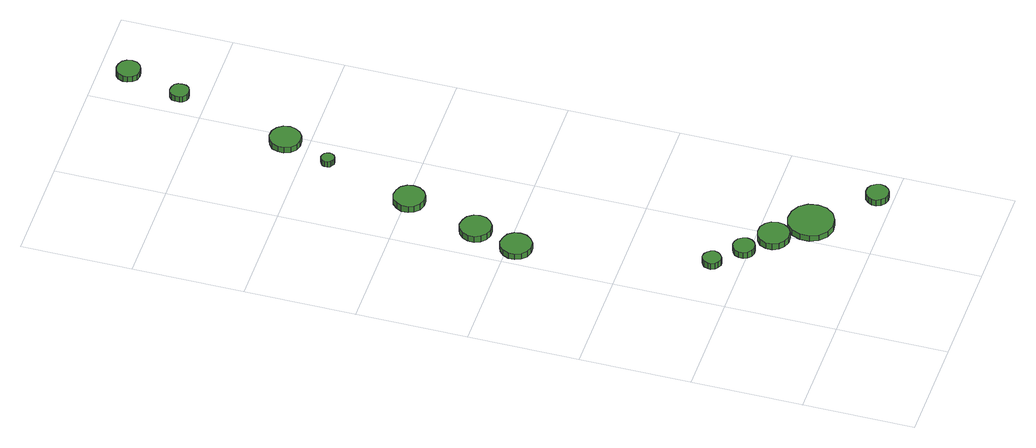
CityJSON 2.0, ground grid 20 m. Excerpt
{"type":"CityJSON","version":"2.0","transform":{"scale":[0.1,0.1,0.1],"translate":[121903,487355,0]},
"CityObjects":{
"tree1":{"type":"SolitaryVegetationObject","attributes":{"function":"something"},"geometry":[{"type":"MultiSurface","lod":"1","boundaries":[[[0,1,2,3,4,5,6,7,8,9,10,11,12,13,14]],[[15,16,17,18,19,20,21,22,23,24,25,26,27,28,29]],[[0,29,28,1]],[[1,28,27,2]],[[2,27,26,3]],[[3,26,25,4]],[[4,25,24,5]],[[5,24,23,6]],[[6,23,22,7]],[[7,22,21,8]],[[8,21,20,9]],[[9,20,19,10]],[[10,19,18,11]],[[11,18,17,12]],[[12,17,16,13]],[[13,16,15,14]],[[14,15,29,0]]]}]},
"tree2":{"type":"SolitaryVegetationObject","attributes":{"function":"something"},"geometry":[{"type":"MultiSurface","lod":"1","boundaries":[[[30,31,32,33,34,35,36,37,38,39,40,41,42,43,44]],[[45,46,47,48,49,50,51,52,53,54,55,56,57,58,59]],[[30,59,58,31]],[[31,58,57,32]],[[32,57,56,33]],[[33,56,55,34]],[[34,55,54,35]],[[35,54,53,36]],[[36,53,52,37]],[[37,52,51,38]],[[38,51,50,39]],[[39,50,49,40]],[[40,49,48,41]],[[41,48,47,42]],[[42,47,46,43]],[[43,46,45,44]],[[44,45,59,30]]]}]},
"tree3":{"type":"SolitaryVegetationObject","attributes":{"function":"something"},"geometry":[{"type":"MultiSurface","lod":"1","boundaries":[[[60,61,62,63,64,65,66,67,68,69,70,71,72,73,74]],[[75,76,77,78,79,80,81,82,83,84,85,86,87,88,89]],[[60,89,88,61]],[[61,88,87,62]],[[62,87,86,63]],[[63,86,85,64]],[[64,85,84,65]],[[65,84,83,66]],[[66,83,82,67]],[[67,82,81,68]],[[68,81,80,69]],[[69,80,79,70]],[[70,79,78,71]],[[71,78,77,72]],[[72,77,76,73]],[[73,76,75,74]],[[74,75,89,60]]]}]},
"tree4":{"type":"SolitaryVegetationObject","attributes":{"function":"something"},"geometry":[{"type":"MultiSurface","lod":"1","boundaries":[[[90,91,92,93,94,95,96,97,98,99,100,101,102,103,104]],[[105,106,107,108,109,110,111,112,113,114,115,116,117,118,119]],[[90,119,118,91]],[[91,118,117,92]],[[92,117,116,93]],[[93,116,115,94]],[[94,115,114,95]],[[95,114,113,96]],[[96,113,112,97]],[[97,112,111,98]],[[98,111,110,99]],[[99,110,109,100]],[[100,109,108,101]],[[101,108,107,102]],[[102,107,106,103]],[[103,106,105,104]],[[104,105,119,90]]]}]},
"tree5":{"type":"SolitaryVegetationObject","attributes":{"function":"something"},"geometry":[{"type":"MultiSurface","lod":"1","boundaries":[[[120,121,122,123,124,125,126,127,128,129,130,131,132,133,134]],[[135,136,137,138,139,140,141,142,143,144,145,146,147,148,149]],[[120,149,148,121]],[[121,148,147,122]],[[122,147,146,123]],[[123,146,145,124]],[[124,145,144,125]],[[125,144,143,126]],[[126,143,142,127]],[[127,142,141,128]],[[128,141,140,129]],[[129,140,139,130]],[[130,139,138,131]],[[131,138,137,132]],[[132,137,136,133]],[[133,136,135,134]],[[134,135,149,120]]]}]},
"tree6":{"type":"SolitaryVegetationObject","attributes":{"function":"something"},"geometry":[{"type":"MultiSurface","lod":"1","boundaries":[[[150,151,152,153,154,155,156,157,158,159,160,161,162,163,164]],[[165,166,167,168,169,170,171,172,173,174,175,176,177,178,179]],[[150,179,178,151]],[[151,178,177,152]],[[152,177,176,153]],[[153,176,175,154]],[[154,175,174,155]],[[155,174,173,156]],[[156,173,172,157]],[[157,172,171,158]],[[158,171,170,159]],[[159,170,169,160]],[[160,169,168,161]],[[161,168,167,162]],[[162,167,166,163]],[[163,166,165,164]],[[164,165,179,150]]]}]},
"tree7":{"type":"SolitaryVegetationObject","attributes":{"function":"something"},"geometry":[{"type":"MultiSurface","lod":"1","boundaries":[[[180,181,182,183,184,185,186,187,188,189,190,191,192,193,194]],[[195,196,197,198,199,200,201,202,203,204,205,206,207,208,209]],[[180,209,208,181]],[[181,208,207,182]],[[182,207,206,183]],[[183,206,205,184]],[[184,205,204,185]],[[185,204,203,186]],[[186,203,202,187]],[[187,202,201,188]],[[188,201,200,189]],[[189,200,199,190]],[[190,199,198,191]],[[191,198,197,192]],[[192,197,196,193]],[[193,196,195,194]],[[194,195,209,180]]]}]},
"tree8":{"type":"SolitaryVegetationObject","attributes":{"function":"something"},"geometry":[{"type":"MultiSurface","lod":"1","boundaries":[[[210,211,212,213,214,215,216,217,218,219,220,221,222,223,224]],[[225,226,227,228,229,230,231,232,233,234,235,236,237,238,239]],[[210,239,238,211]],[[211,238,237,212]],[[212,237,236,213]],[[213,236,235,214]],[[214,235,234,215]],[[215,234,233,216]],[[216,233,232,217]],[[217,232,231,218]],[[218,231,230,219]],[[219,230,229,220]],[[220,229,228,221]],[[221,228,227,222]],[[222,227,226,223]],[[223,226,225,224]],[[224,225,239,210]]]}]},
"tree9":{"type":"SolitaryVegetationObject","attributes":{"function":"something"},"geometry":[{"type":"MultiSurface","lod":"1","boundaries":[[[240,241,242,243,244,245,246,247,248,249,250,251,252,253,254]],[[255,256,257,258,259,260,261,262,263,264,265,266,267,268,269]],[[240,269,268,241]],[[241,268,267,242]],[[242,267,266,243]],[[243,266,265,244]],[[244,265,264,245]],[[245,264,263,246]],[[246,263,262,247]],[[247,262,261,248]],[[248,261,260,249]],[[249,260,259,250]],[[250,259,258,251]],[[251,258,257,252]],[[252,257,256,253]],[[253,256,255,254]],[[254,255,269,240]]]}]},
"tree10":{"type":"SolitaryVegetationObject","attributes":{"function":"something"},"geometry":[{"type":"MultiSurface","lod":"1","boundaries":[[[270,271,272,273,274,275,276,277,278,279,280,281,282,283,284]],[[285,286,287,288,289,290,291,292,293,294,295,296,297,298,299]],[[270,299,298,271]],[[271,298,297,272]],[[272,297,296,273]],[[273,296,295,274]],[[274,295,294,275]],[[275,294,293,276]],[[276,293,292,277]],[[277,292,291,278]],[[278,291,290,279]],[[279,290,289,280]],[[280,289,288,281]],[[281,288,287,282]],[[282,287,286,283]],[[283,286,285,284]],[[284,285,299,270]]]}]},
"tree11":{"type":"SolitaryVegetationObject","attributes":{"function":"something"},"geometry":[{"type":"MultiSurface","lod":"1","boundaries":[[[300,301,302,303,304,305,306,307,308,309,310,311,312,313,314]],[[315,316,317,318,319,320,321,322,323,324,325,326,327,328,329]],[[300,329,328,301]],[[301,328,327,302]],[[302,327,326,303]],[[303,326,325,304]],[[304,325,324,305]],[[305,324,323,306]],[[306,323,322,307]],[[307,322,321,308]],[[308,321,320,309]],[[309,320,319,310]],[[310,319,318,311]],[[311,318,317,312]],[[312,317,316,313]],[[313,316,315,314]],[[314,315,329,300]]]}]},
"tree12":{"type":"SolitaryVegetationObject","attributes":{"function":"something"},"geometry":[{"type":"MultiSurface","lod":"1","boundaries":[[[330,331,332,333,334,335,336,337,338,339,340,341,342,343,344]],[[345,346,347,348,349,350,351,352,353,354,355,356,357,358,359]],[[330,359,358,331]],[[331,358,357,332]],[[332,357,356,333]],[[333,356,355,334]],[[334,355,354,335]],[[335,354,353,336]],[[336,353,352,337]],[[337,352,351,338]],[[338,351,350,339]],[[339,350,349,340]],[[340,349,348,341]],[[341,348,347,342]],[[342,347,346,343]],[[343,346,345,344]],[[344,345,359,330]]]}]}
},
"vertices":[
[114,252,21],[112,259,21],[108,264,21],[102,268,21],[95,269,21],[89,266,21],[84,262,21],[81,255,21],[81,249,21],[84,242,21],[89,238,21],[95,235,21],[102,236,21],[108,240,21],[112,245,21],[112,245,8],[108,240,8],[102,236,8],[95,235,8],[89,238,8],[84,242,8],[81,249,8],[81,255,8],[84,262,8],[89,266,8],[95,269,8],[102,268,8],[108,264,8],[112,259,8],[114,252,8],
[166,209,17],[164,217,17],[159,224,17],[152,228,17],[144,229,17],[137,226,17],[131,221,17],[128,213,17],[128,205,17],[131,198,17],[137,193,17],[144,190,17],[152,191,17],[159,195,17],[164,201,17],[164,201,4],[159,195,4],[152,191,4],[144,190,4],[137,193,4],[131,198,4],[128,205,4],[128,213,4],[131,221,4],[137,226,4],[144,229,4],[152,228,4],[159,224,4],[164,217,4],[166,209,4],
[63,584,20],[61,595,20],[54,605,20],[44,610,20],[32,612,20],[21,608,20],[13,600,20],[8,590,20],[8,578,20],[13,568,20],[21,560,20],[32,556,20],[44,557,20],[54,563,20],[61,573,20],[61,573,8],[54,563,8],[44,557,8],[32,556,8],[21,560,8],[13,568,8],[8,578,8],[8,590,8],[13,600,8],[21,608,8],[32,612,8],[44,610,8],[54,605,8],[61,595,8],[63,584,8],
[217,169,19],[215,181,19],[208,190,19],[198,196,19],[186,197,19],[175,193,19],[166,186,19],[161,175,19],[161,163,19],[166,152,19],[175,145,19],[186,141,19],[198,142,19],[208,148,19],[215,158,19],[215,158,6],[208,148,6],[198,142,6],[186,141,6],[175,145,6],[166,152,6],[161,163,6],[161,175,6],[166,186,6],[175,193,6],[186,197,6],[198,196,6],[208,190,6],[215,181,6],[217,169,6],
[88,664,18],[86,675,18],[79,685,18],[69,690,18],[57,692,18],[46,688,18],[38,680,18],[33,670,18],[33,658,18],[38,648,18],[46,640,18],[57,636,18],[69,637,18],[79,643,18],[86,653,18],[86,653,5],[79,643,5],[69,637,5],[57,636,5],[46,640,5],[38,648,5],[33,658,5],[33,670,5],[38,680,5],[46,688,5],[57,692,5],[69,690,5],[79,685,5],[86,675,5],[88,664,5],
[281,117,17],[278,134,17],[268,148,17],[253,156,17],[236,158,17],[220,153,17],[207,141,17],[201,126,17],[201,109,17],[207,94,17],[220,82,17],[236,77,17],[253,79,17],[268,87,17],[278,101,17],[278,101,5],[268,87,5],[253,79,5],[236,77,5],[220,82,5],[207,94,5],[201,109,5],[201,126,5],[207,141,5],[220,153,5],[236,158,5],[253,156,5],[268,148,5],[278,134,5],[281,117,5],
[129,795,17],[127,806,17],[120,816,17],[110,821,17],[98,823,17],[87,819,17],[79,811,17],[74,801,17],[74,789,17],[79,779,17],[87,771,17],[98,767,17],[110,768,17],[120,774,17],[127,784,17],[127,784,4],[120,774,4],[110,768,4],[98,767,4],[87,771,4],[79,779,4],[74,789,4],[74,801,4],[79,811,4],[87,819,4],[98,823,4],[110,821,4],[120,816,4],[127,806,4],[129,795,4],
[362,29,17],[360,37,17],[355,44,17],[348,48,17],[339,49,17],[331,47,17],[325,41,17],[321,33,17],[321,25,17],[325,17,17],[331,11,17],[339,9,17],[348,10,17],[355,14,17],[360,21,17],[360,21,4],[355,14,4],[348,10,4],[339,9,4],[331,11,4],[325,17,4],[321,25,4],[321,33,4],[325,41,4],[331,47,4],[339,49,4],[348,48,4],[355,44,4],[360,37,4],[362,29,4],
[167,957,17],[166,962,17],[163,966,17],[159,968,17],[154,969,17],[150,967,17],[146,964,17],[144,960,17],[144,955,17],[146,950,17],[150,947,17],[154,945,17],[159,946,17],[163,948,17],[166,952,17],[166,952,5],[163,948,5],[159,946,5],[154,945,5],[150,947,5],[146,950,5],[144,955,5],[144,960,5],[146,964,5],[150,967,5],[154,969,5],[159,968,5],[163,966,5],[166,962,5],[167,957,5],
[208,1040,21],[205,1052,21],[199,1061,21],[189,1067,21],[177,1068,21],[166,1064,21],[157,1057,21],[153,1046,21],[153,1035,21],[157,1024,21],[166,1016,21],[177,1013,21],[189,1014,21],[199,1020,21],[205,1029,21],[205,1029,9],[199,1020,9],[189,1014,9],[177,1013,9],[166,1016,9],[157,1024,9],[153,1035,9],[153,1046,9],[157,1057,9],[166,1064,9],[177,1068,9],[189,1067,9],[199,1061,9],[205,1052,9],[208,1040,9],
[258,1248,21],[257,1255,21],[253,1261,21],[246,1264,21],[239,1265,21],[233,1263,21],[227,1258,21],[225,1252,21],[225,1244,21],[227,1238,21],[233,1233,21],[239,1231,21],[246,1232,21],[253,1235,21],[257,1241,21],[257,1241,9],[253,1235,9],[246,1232,9],[239,1231,9],[233,1233,9],[227,1238,9],[225,1244,9],[225,1252,9],[227,1258,9],[233,1263,9],[239,1265,9],[246,1264,9],[253,1261,9],[257,1255,9],[258,1248,9],
[295,1349,17],[293,1358,17],[288,1365,17],[280,1369,17],[271,1370,17],[262,1368,17],[256,1362,17],[252,1353,17],[252,1345,17],[256,1336,17],[262,1330,17],[271,1328,17],[280,1329,17],[288,1333,17],[293,1340,17],[293,1340,5],[288,1333,5],[280,1329,5],[271,1328,5],[262,1330,5],[256,1336,5],[252,1345,5],[252,1353,5],[256,1362,5],[262,1368,5],[271,1370,5],[280,1369,5],[288,1365,5],[293,1358,5],[295,1349,5]
]}
